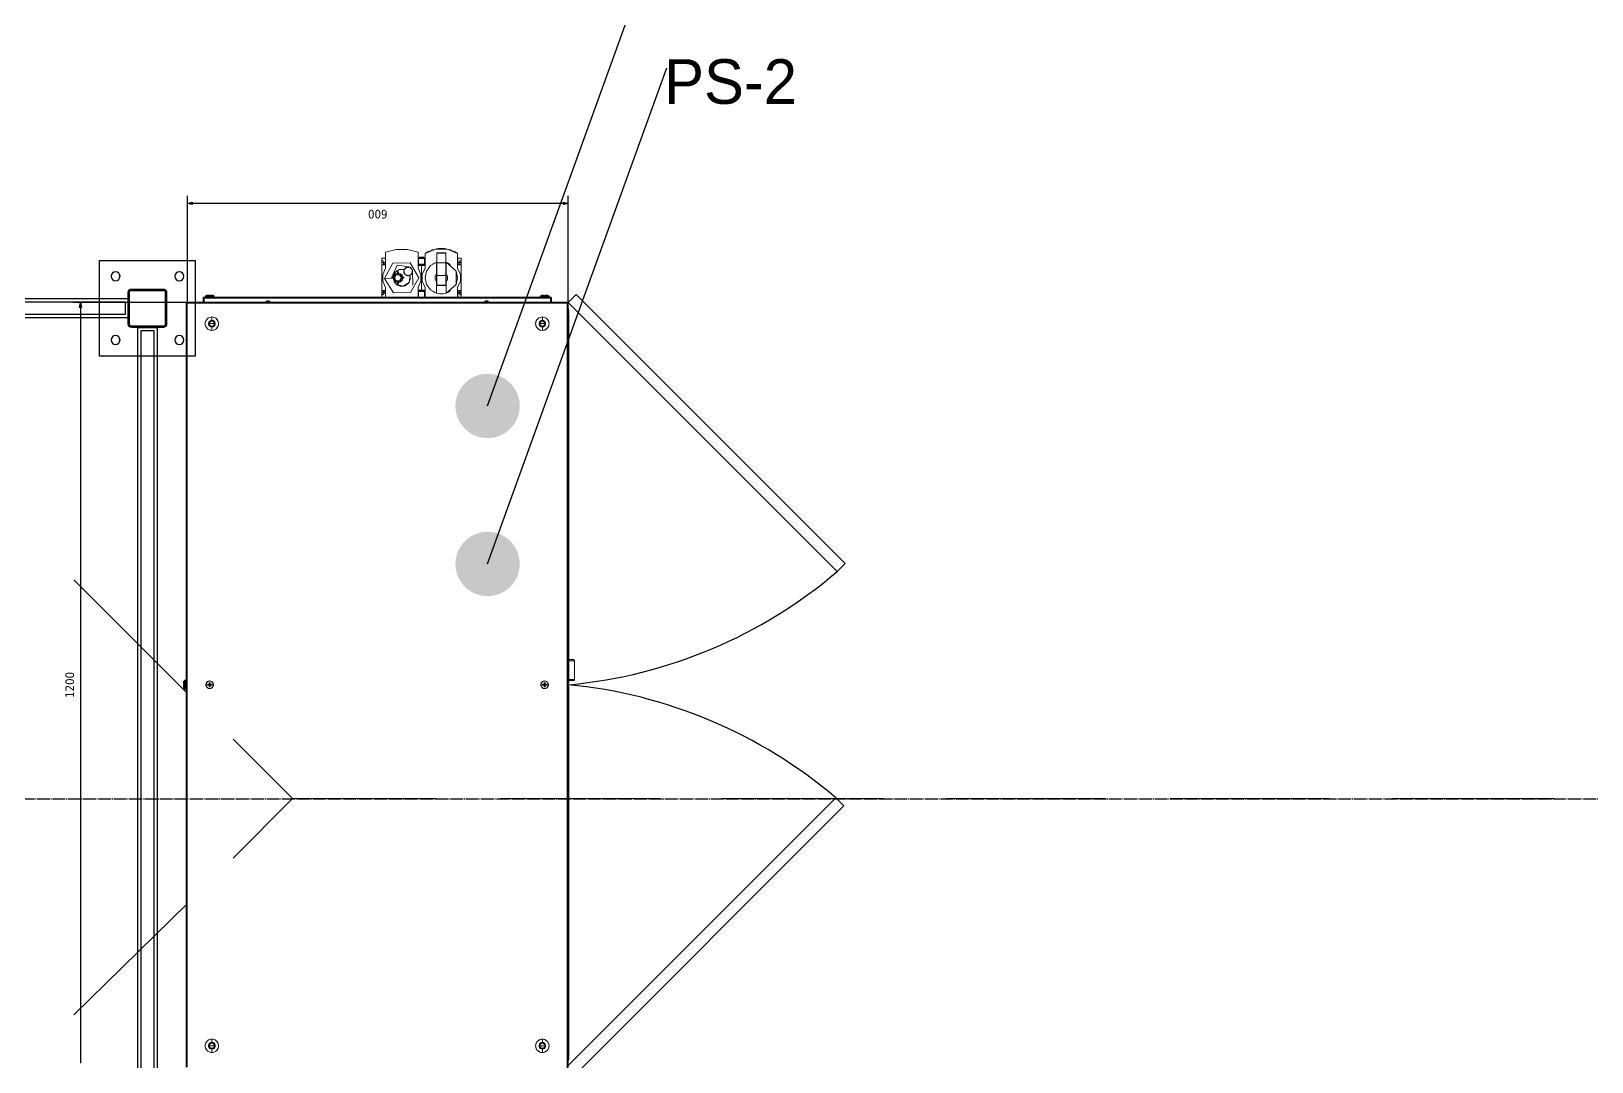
# Model space of a CAD drawing. Header units: millimetres. Extents: x -383313 to -161684, y -117025 to 99224.
# Drawn here: x -339923 to -337477, y -5994 to -4379 of the extents above; entities that cross this region are included whole.
import ezdxf
from ezdxf.enums import TextEntityAlignment as Align

# ---------------------------------------------------------------- set-up
doc = ezdxf.new("R2010")
doc.units = ezdxf.units.MM
doc.header["$MEASUREMENT"] = 0
doc.linetypes.add('DASHED', pattern=[0.75, 0.5, -0.25])
doc.linetypes.add('PS-GOST2.303 5', pattern=[24, 20, -1.5, 1, -1.5])
for name, color, linetype, lineweight in [('EPLAN100', 7, 'Continuous', 50), ('EPLAN107', 5, 'Continuous', 25), ('EPLAN578', 7, 'Continuous', 50)]:
    doc.layers.add(name, color=color, linetype=linetype, lineweight=lineweight)
for name, color, linetype in [('PDF_Geometry', 7, 'Continuous'), ('PS_Оси', 5, 'PS-GOST2.303 5'), ('Ограждения', 20, 'Continuous'), ('Робот', 30, 'Continuous')]:
    doc.layers.add(name, color=color, linetype=linetype)
doc.styles.add('Tahoma', font='tahoma.ttf')

# ---------------------------------------------------------------- blocks, each defined once
blk = doc.blocks.new('stolb 60x60')
at = {"layer": 'Ограждения'}
blk.add_lwpolyline([(360888.9, -283103.9), (361038.9, -283103.9), (361038.9, -282953.9), (360888.9, -282953.9)], close=True, dxfattribs=at)
for points in [[(360938.9, -283058.9), (360988.9, -283058.9, 0.414214), (360993.9, -283053.9), (360993.9, -283003.9, 0.414214), (360988.9, -282998.9), (360938.9, -282998.9, 0.414214), (360933.9, -283003.9), (360933.9, -283053.9, 0.414214)], [(360938.9, -283056.9), (360988.9, -283056.9, 0.414214), (360991.9, -283053.9), (360991.9, -283003.9, 0.414214), (360988.9, -283000.9), (360938.9, -283000.9, 0.414214), (360935.9, -283003.9), (360935.9, -283053.9, 0.414214)]]:
    blk.add_lwpolyline(points, format="xyb", close=True, dxfattribs=at)
for centre in [(360913.9, -282978.9), (361013.9, -282978.9), (360913.9, -283078.9), (361013.9, -283078.9)]:
    blk.add_circle(centre, 7, dxfattribs=at)
blk = doc.blocks.new('*U113')
at = {"layer": 'Ограждения'}
for points in [[(6071, -15), (105, -15), (105, 15), (6071, 15)], [(6066, -10), (110, -10), (110, 10), (6066, 10)]]:
    blk.add_lwpolyline(points, close=True, dxfattribs=at)
at = {"xscale": -1, "rotation": 180}
blk.add_blockref('stolb 60x60', (-354863, -283028.9), dxfattribs=at)
blk = doc.blocks.new('*U115')
at = {"layer": 'Ограждения'}
for points in [[(2368.4, -15), (105, -15), (105, 15), (2368.4, 15)], [(2363.4, -10), (110, -10), (110, 10), (2363.4, 10)]]:
    blk.add_lwpolyline(points, close=True, dxfattribs=at)
at = {"xscale": -1, "rotation": 180}
blk.add_blockref('stolb 60x60', (-358565.5, -283028.9), dxfattribs=at)
blk = doc.blocks.new('A$Cf5759c35')
at = {"layer": 'PDF_Geometry', "color": 8, "lineweight": 13}
for points in [[(18783.1, 12848.2), (18605.3, 13026)], [(18855.1, 12589.9), (18948.2, 12683.1), (18855.1, 12776.2)], [(19172.6, 12683.1), (18948.2, 12683.1)], [(19524, 12683.1), (19274.2, 12683.1)], [(19875.3, 12683.1), (19621.3, 12683.1)], [(20222.5, 12683.1), (19972.7, 12683.1)], [(20573.8, 12683.1), (20324.1, 12683.1)], [(20925.2, 12683.1), (20671.2, 12683.1)], [(18605.3, 12344.4), (18783.1, 12518)]]:
    blk.add_lwpolyline(points, dxfattribs=at)
blk = doc.blocks.new('A$C49da36e4')
at = {"layer": 'EPLAN107', "linetype": 'Continuous', "ltscale": 4}
for points in [[(886.4, 767.2), (893.9, 765.5), (886.4, 763.7)], [(1047.7, 590.5), (1049.4, 597.9), (1051.1, 590.5)], [(1051.1, 8.3), (1049.4, 0.9), (1047.7, 8.3)]]:
    blk.add_hatch(color=5, dxfattribs=at).paths.add_polyline_path(points, flags=0)
at = {"layer": 'EPLAN100', "lineweight": 25, "ltscale": 4}
for points in [[(104.8, -431.4), (117.5, -418.7), (-304.1, 2.9), (-316.9, -9.8)], [(485, -433.4), (906.6, -11.8), (893.9, 0.9), (472.2, -420.7)]]:
    blk.add_lwpolyline(points, close=True, dxfattribs=at)
for centre, start, end in [((-458.7, 72.2), 319.5731, 354.6004), ((1048.4, 70.2), 185.3996, 220.4269)]:
    blk.add_arc(centre, 756.9, start, end, dxfattribs=at)
at = {"layer": 'EPLAN107', "color": 5, "linetype": 'Continuous', "lineweight": 25, "ltscale": 4}
for p, q in [((887.9, 765.5), (-298.6, 765.5)), ((893.9, 599.9), (893.9, 777.5)), ((892.8, 597.9), (1061.4, 597.9)), ((1049.4, 6.9), (1049.4, 591.9)), ((893.9, 0.9), (1061.4, 0.9))]:
    blk.add_line(p, q, dxfattribs=at)
at = {"layer": 'EPLAN107', "color": 5, "linetype": 'Continuous', "ltscale": 4}
for points in [[(886.4, 767.2), (893.9, 765.5), (886.4, 763.7)], [(1047.7, 590.5), (1049.4, 597.9), (1051.1, 590.5)], [(1051.1, 8.3), (1049.4, 0.9), (1047.7, 8.3)]]:
    blk.add_lwpolyline(points, close=True, dxfattribs=at)
at = {"layer": 'EPLAN578', "color": 0, "linetype": 'Continuous', "lineweight": 0, "ltscale": 4}
for p, q in [((-304.1, 598.4), (893.9, 598.4)), ((288, 602.2), (288.7, 602.8)), ((288.1, 600.6), (288.5, 600.3)), ((288.7, 602.8), (289.5, 603.4)), ((288.8, 601.9), (301.8, 601.9)), ((289.5, 603.4), (290.3, 603.8)), ((290.3, 603.8), (294.1, 603.8)), ((291.7, 600.3), (291.8, 600.3)), ((291.8, 600.3), (291.9, 600.2)), ((291.9, 600.2), (291.9, 600.1)), ((291.9, 599.9), (291.9, 600.1)), ((291.9, 600.1), (297.5, 600.1)), ((294.1, 602.5), (294.1, 603.8)), ((294.9, 602.2), (294.9, 599.9)), ((297.9, 600.2), (298, 600.3)), ((298, 600.3), (298.1, 600.3)), ((300.2, 603.4), (301, 602.8)), ((301, 602.8), (301.7, 602.2)), ((301.4, 600.4), (301.7, 600.7)), ((892.8, 2.9), (892.8, 597.9)), ((893.9, 597.9), (893.9, 599.9)), ((-281.5, 561.2), (-281.1, 562.7)), ((-281.1, 562.7), (-279.6, 565.6)), ((-281.1, 562.7), (-280.2, 564.7)), ((-280.2, 564.7), (-279.6, 565.6)), ((-279.6, 565.6), (-277.3, 567.9)), ((-279.6, 565.6), (-277.9, 567.5)), ((-277.9, 567.5), (-277.3, 567.9)), ((-276.1, 561.2), (-275.2, 562.8)), ((-275.2, 562.8), (-273.8, 564)), ((-274.7, 569.3), (-274.4, 569.4)), ((-274.4, 569.4), (-272.8, 569.8)), ((-273.8, 564), (-272.1, 564.6)), ((-273.7, 562.5), (-272.5, 563.2)), ((-273.4, 563.4), (-268.8, 563.4)), ((-272.8, 569.8), (-271.1, 569.9)), ((-272.5, 563.2), (-271.1, 563.4)), ((-272.1, 564.6), (-270.2, 564.6)), ((-271.1, 569.9), (-269.5, 569.8)), ((-270.2, 564.6), (-268.5, 564)), ((-269.8, 563.2), (-268.6, 562.5)), ((-269.5, 569.8), (-267.9, 569.4)), ((-268.5, 564), (-267.1, 562.8)), ((-267.5, 569.3), (-265, 567.9)), ((-267.1, 562.8), (-266.2, 561.2)), ((-265, 567.9), (-264.4, 567.5)), ((-265, 567.9), (-262.6, 565.6)), ((-264.4, 567.5), (-262.6, 565.6)), ((-262.6, 565.6), (-262, 564.7)), ((-262.6, 565.6), (-261.2, 562.7)), ((-262, 564.7), (-261.2, 562.7)), ((-261.2, 562.7), (-260.8, 561.2)), ((288.9, 562.9), (289.2, 565)), ((288.9, 562.9), (289.2, 561.1)), ((288.9, 562.9), (289.1, 562.9)), ((289.2, 565), (290.3, 566.8)), ((289.4, 564.7), (290.2, 566.3)), ((290.2, 566.3), (291.5, 567.6)), ((290.3, 566.8), (291.3, 567.8)), ((291.3, 567.8), (291.9, 568.1)), ((291.5, 567.6), (293.1, 568.4)), ((291.8, 563.2), (291.8, 563.6)), ((291.8, 563.6), (293.8, 563.6)), ((291.9, 568.1), (293, 568.6)), ((293, 568.6), (293.8, 568.8)), ((293.1, 568.4), (294.9, 568.7)), ((293.2, 562.2), (293.2, 563.6)), ((293.5, 563.6), (293.7, 563.9)), ((293.6, 563.2), (293.7, 563.4)), ((293.6, 562.9), (296.1, 562.9)), ((293.6, 562.7), (293.7, 562.4)), ((293.7, 563.9), (293.9, 564.1)), ((293.7, 563.4), (293.8, 563.6)), ((293.8, 568.8), (294.9, 568.9)), ((293.8, 563.6), (293.9, 563.8)), ((293.9, 564.1), (294.1, 564.3)), ((293.9, 563.8), (294, 563.9)), ((294, 563.9), (294.1, 564)), ((294.1, 564.5), (295.6, 564.5)), ((294.1, 564), (294.5, 564.1)), ((294.4, 566), (294.6, 566)), ((294.5, 564.1), (294.9, 564.2)), ((294.6, 566), (294.9, 566)), ((294.9, 568.9), (295.9, 568.8)), ((294.9, 564.2), (295.2, 564.1)), ((295.1, 566), (295.3, 566)), ((295.2, 564.1), (295.6, 564)), ((295.3, 566), (295.6, 566)), ((295.6, 564), (295.6, 566)), ((295.6, 564.3), (295.8, 564.1)), ((295.6, 564), (295.7, 563.9)), ((295.7, 563.9), (295.8, 563.8)), ((295.8, 564.1), (296, 563.9)), ((295.8, 563.8), (295.9, 563.6)), ((295.9, 568.8), (296.7, 568.6)), ((295.9, 563.6), (296, 563.4)), ((295.9, 563.6), (298, 563.6)), ((296, 563.9), (296.2, 563.6)), ((296, 563.4), (296.1, 563.2)), ((296, 562.4), (296.1, 562.7)), ((296.5, 562.2), (296.5, 563.6)), ((296.6, 568.4), (298.3, 567.6)), ((296.7, 568.6), (297.9, 568.1)), ((297.9, 568.1), (298.4, 567.8)), ((298, 563.6), (298, 563.2)), ((298, 562.7), (298, 563.2)), ((298.3, 567.6), (299.5, 566.3)), ((298.4, 567.8), (299.5, 566.8)), ((299.5, 566.8), (299.7, 566.4)), ((299.5, 566.3), (300.3, 564.7)), ((299.7, 566.4), (300.5, 565)), ((300.5, 565), (300.5, 564.8)), ((300.5, 564.8), (300.9, 562.9)), ((300.5, 560.9), (300.9, 562.9)), ((300.6, 562.9), (300.9, 562.9)), ((850.5, 561.2), (850.9, 562.7)), ((850.9, 562.7), (852.4, 565.6)), ((850.9, 562.7), (851.8, 564.7)), ((851.8, 564.7), (852.4, 565.6)), ((852.4, 565.6), (854.7, 567.9)), ((852.4, 565.6), (854.1, 567.5)), ((854.1, 567.5), (854.7, 567.9)), ((855.9, 561.2), (856.8, 562.8)), ((856.8, 562.8), (858.2, 564)), ((857.3, 569.3), (857.6, 569.4)), ((857.6, 569.4), (859.2, 569.8)), ((858.2, 564), (859.9, 564.6)), ((858.3, 562.5), (859.5, 563.2)), ((858.6, 563.4), (863.2, 563.4)), ((859.2, 569.8), (860.9, 569.9)), ((859.5, 563.2), (860.9, 563.4)), ((859.9, 564.6), (861.8, 564.6)), ((860.9, 569.9), (862.5, 569.8)), ((861.8, 564.6), (863.5, 564)), ((862.2, 563.2), (863.4, 562.5)), ((862.5, 569.8), (864.1, 569.4)), ((863.5, 564), (864.9, 562.8)), ((864.5, 569.3), (867, 567.9)), ((864.9, 562.8), (865.8, 561.2)), ((867, 567.9), (869.4, 565.6)), ((867, 567.9), (867.6, 567.5)), ((867.6, 567.5), (869.4, 565.6)), ((869.4, 565.6), (870.8, 562.7)), ((869.4, 565.6), (870, 564.7)), ((870, 564.7), (870.8, 562.7)), ((870.8, 562.7), (871.2, 561.2)), ((894.4, 573.2), (900.7, 573.2)), ((894.4, 571.7), (900.7, 571.7)), ((900.7, 573.2), (901.3, 573.1)), ((900.8, 28.8), (900.8, 571.6)), ((901.4, 573), (901.8, 572.8)), ((901.7, 571.6), (902.3, 571.6)), ((901.9, 572.6), (902.2, 572.2)), ((902.2, 572.1), (902.3, 571.6)), ((902.3, 28.8), (902.3, 571.6)), ((902.3, 569.1), (902.4, 569.3)), ((902.3, 562.7), (904.2, 562.7)), ((902.4, 569.3), (902.5, 569.5)), ((902.5, 569.5), (902.6, 569.6)), ((902.6, 569.6), (902.7, 569.7)), ((902.7, 569.7), (902.8, 569.7)), ((904, 569.7), (904.1, 569.6)), ((904.1, 569.6), (904.2, 569.5)), ((904.2, 555.9), (904.2, 569.5)), ((904.2, 569.5), (905.8, 567.2)), ((904.5, 563.5), (905.8, 563.5)), ((905.8, 563.5), (905.8, 567.2)), ((-281.6, 559.4), (-276.4, 559.4)), ((-281.5, 557.6), (-281.1, 556.2)), ((-281.1, 556.2), (-279.6, 553.3)), ((-281.1, 556.2), (-280.2, 554.2)), ((-280.2, 554.2), (-279.6, 553.3)), ((-279.6, 553.3), (-277.3, 550.9)), ((-279.6, 553.3), (-277.9, 551.4)), ((-277.9, 551.4), (-277.3, 550.9)), ((-276.1, 557.6), (-275.2, 556)), ((-275.2, 556), (-273.8, 554.9)), ((-275.1, 560.1), (-274.6, 561.4)), ((-274.7, 549.6), (-274.4, 549.4)), ((-274.6, 561.4), (-273.7, 562.5)), ((-274.6, 557.4), (-273.7, 556.4)), ((-274.4, 549.4), (-272.8, 549.1)), ((-273.8, 554.9), (-272.1, 554.3)), ((-273.7, 556.4), (-272.5, 555.7)), ((-273.4, 555.4), (-268.8, 555.4)), ((-272.8, 549.1), (-271.1, 548.9)), ((-272.5, 555.7), (-271.1, 555.4)), ((-272.1, 554.3), (-270.2, 554.3)), ((-271.1, 548.9), (-269.5, 549.1)), ((-270.2, 554.3), (-268.5, 554.9)), ((-269.8, 555.7), (-268.6, 556.4)), ((-269.5, 549.1), (-267.9, 549.4)), ((-268.6, 562.5), (-267.7, 561.4)), ((-268.6, 556.4), (-267.7, 557.4)), ((-268.5, 554.9), (-267.1, 556)), ((-267.7, 561.4), (-267.2, 560.1)), ((-267.7, 557.4), (-267.2, 558.7)), ((-267.5, 549.6), (-265, 550.9)), ((-267.2, 558.7), (-267.2, 560.1)), ((-267.1, 556), (-266.2, 557.6)), ((-265.9, 559.4), (-260.6, 559.4)), ((-265, 550.9), (-262.6, 553.3)), ((-265, 550.9), (-264.4, 551.4)), ((-264.4, 551.4), (-262.6, 553.3)), ((-262.6, 553.3), (-261.2, 556.2)), ((-262.6, 553.3), (-262, 554.2)), ((-262, 554.2), (-261.2, 556.2)), ((-261.2, 556.2), (-260.8, 557.6)), ((289.2, 561.1), (289.2, 560.9)), ((289.2, 560.9), (290, 559.4)), ((289.4, 561.1), (290.2, 559.5)), ((290, 559.4), (290.3, 559.1)), ((290.2, 559.5), (291.5, 558.3)), ((290.3, 559.1), (291.3, 558.1)), ((291.3, 558.1), (291.9, 557.7)), ((291.5, 558.3), (293.1, 557.4)), ((291.9, 557.7), (293, 557.2)), ((293, 557.2), (293.8, 557)), ((293.1, 557.4), (294.9, 557.2)), ((293.5, 562.2), (293.7, 562)), ((293.7, 562.4), (293.8, 562.2)), ((293.7, 562), (293.9, 561.8)), ((293.8, 557), (294.9, 556.9)), ((293.9, 562.1), (294, 562)), ((293.9, 561.8), (294.1, 561.6)), ((294, 562), (294.1, 561.9)), ((294.1, 561.3), (295.6, 561.3)), ((294.1, 559.8), (294.4, 559.8)), ((294.4, 559.8), (294.6, 559.8)), ((294.5, 561.7), (294.9, 561.6)), ((294.6, 559.8), (294.9, 559.8)), ((294.9, 561.6), (295.2, 561.7)), ((294.9, 556.9), (295.9, 557)), ((295.1, 559.8), (295.3, 559.8)), ((295.2, 561.7), (295.6, 561.9)), ((295.3, 559.8), (295.6, 559.8)), ((295.6, 561.9), (295.7, 562)), ((295.6, 559.8), (295.6, 561.9)), ((295.6, 561.6), (295.8, 561.8)), ((295.7, 562), (295.8, 562.1)), ((295.8, 562.1), (295.9, 562.2)), ((295.8, 561.8), (296, 562)), ((295.9, 562.2), (296, 562.4)), ((295.9, 557), (296.7, 557.2)), ((296, 562), (296.2, 562.2)), ((296.6, 557.4), (298.3, 558.3)), ((296.7, 557.2), (297.9, 557.7)), ((297.9, 557.7), (298.4, 558.1)), ((298.3, 558.3), (299.5, 559.5)), ((298.4, 558.1), (299.5, 559.1)), ((299.5, 559.5), (300.3, 561.1)), ((299.5, 559.1), (300.5, 560.9)), ((850.4, 559.4), (855.6, 559.4)), ((850.5, 557.6), (850.9, 556.2)), ((850.9, 556.2), (851.8, 554.2)), ((850.9, 556.2), (852.4, 553.3)), ((851.8, 554.2), (852.4, 553.3)), ((852.4, 553.3), (854.1, 551.4)), ((852.4, 553.3), (854.7, 550.9)), ((854.1, 551.4), (854.7, 550.9)), ((855.9, 557.6), (856.8, 556)), ((856.8, 556), (858.2, 554.9)), ((856.9, 560.1), (857.4, 561.4)), ((857.3, 549.6), (857.6, 549.4)), ((857.4, 561.4), (858.3, 562.5)), ((857.4, 557.4), (858.3, 556.4)), ((857.6, 549.4), (859.2, 549.1)), ((858.2, 554.9), (859.9, 554.3)), ((858.3, 556.4), (859.5, 555.7)), ((858.6, 555.4), (863.2, 555.4)), ((859.2, 549.1), (860.9, 548.9)), ((859.5, 555.7), (860.9, 555.4)), ((859.9, 554.3), (861.8, 554.3)), ((860.9, 548.9), (862.5, 549.1)), ((861.8, 554.3), (863.5, 554.9)), ((862.2, 555.7), (863.4, 556.4)), ((862.5, 549.1), (864.1, 549.4)), ((863.4, 562.5), (864.3, 561.4)), ((863.4, 556.4), (864.3, 557.4)), ((863.5, 554.9), (864.9, 556)), ((864.3, 557.4), (864.8, 558.7)), ((864.5, 549.6), (867, 550.9)), ((864.8, 558.7), (864.8, 560.1)), ((864.9, 556), (865.8, 557.6)), ((866.1, 559.4), (871.4, 559.4)), ((867, 550.9), (869.4, 553.3)), ((867, 550.9), (867.6, 551.4)), ((867.6, 551.4), (869.4, 553.3)), ((869.4, 553.3), (870.8, 556.2)), ((869.4, 553.3), (870, 554.2)), ((870, 554.2), (870.8, 556.2)), ((870.8, 556.2), (871.2, 557.6)), ((902.3, 556.2), (902.4, 556)), ((902.4, 556), (902.5, 555.9)), ((902.5, 555.9), (902.6, 555.7)), ((902.6, 555.7), (902.7, 555.7)), ((902.7, 555.7), (902.8, 555.7)), ((904, 555.7), (904.1, 555.7)), ((904.1, 555.7), (904.2, 555.9)), ((904.2, 555.9), (905.8, 558.1)), ((905.8, 558.1), (905.8, 561.9)), ((894.4, 475.2), (894.6, 475.2)), ((894.4, 467.9), (894.6, 468)), ((894.6, 475.2), (895.8, 474.3)), ((894.6, 468), (895.8, 468.9)), ((895.1, 468.4), (895.1, 474.8)), ((895.1, 469.2), (896, 469.2)), ((895.8, 474.3), (896.6, 473)), ((895.8, 468.9), (896.6, 470.1)), ((902.3, 292.8), (952.9, 292.8)), ((902.3, 287.5), (908.6, 287.5)), ((902.3, 287.3), (917.8, 287.3)), ((906.2, 291.2), (906.4, 291.1)), ((906.4, 291.1), (908.2, 290.2)), ((908.2, 290.2), (908.5, 289.9)), ((908.5, 289.9), (908.6, 289.5)), ((908.6, 287.5), (908.6, 292.8)), ((908.6, 288.4), (912.7, 288.4)), ((908.9, 288.4), (908.9, 292.8)), ((910.2, 288.4), (910.2, 292.8)), ((910.2, 290.6), (912.7, 290.6)), ((912.7, 288.4), (912.7, 292.8)), ((917.8, 287.3), (927.5, 291.7)), ((921.4, 268.9), (925.9, 273.4)), ((922.3, 270.2), (927.8, 273)), ((925.4, 268.5), (926.5, 271.7)), ((925.7, 268.5), (926.8, 271.6)), ((925.9, 273.4), (932.1, 275.3)), ((926.5, 271.7), (928.9, 274.1)), ((926.8, 271.6), (929, 273.9)), ((927.3, 268.5), (928.2, 270.8)), ((927.4, 268.5), (928.2, 270.7)), ((927.5, 291.7), (938.2, 291.7)), ((928.2, 270.4), (932.8, 273.1)), ((928.2, 270.8), (929.8, 272.5)), ((928.2, 270.7), (929.9, 272.4)), ((928.9, 274.1), (932.1, 275.2)), ((929, 273.9), (932.1, 274.9)), ((929.8, 272.5), (932.1, 273.3)), ((929.9, 272.4), (932.1, 273.2)), ((932, 275.2), (932.1, 275.3)), ((932.1, 277.2), (932.6, 277.3)), ((932.1, 273.2), (932.1, 277.2)), ((932.1, 277), (932.6, 277)), ((932.1, 274.8), (932.3, 274.8)), ((932.3, 274.8), (932.6, 274.8)), ((932.6, 277.3), (933.1, 277.3)), ((932.6, 277), (933.1, 277)), ((932.6, 274.8), (932.8, 274.8)), ((932.8, 274.8), (933.1, 274.8)), ((933.1, 277.3), (933.6, 277.2)), ((933.1, 277), (933.6, 277)), ((933.1, 274.8), (933.6, 274.8)), ((933.6, 275.3), (939.4, 273.6)), ((933.6, 275.3), (934.1, 275.1)), ((933.6, 275.2), (936.8, 274.1)), ((933.6, 274.9), (936.6, 273.9)), ((933.6, 273.3), (935.8, 272.5)), ((933.6, 273.2), (935.8, 272.4)), ((935.8, 272.5), (937.5, 270.8)), ((935.8, 272.4), (937.5, 270.7)), ((936.6, 273.9), (938.9, 271.6)), ((936.8, 274.1), (939.2, 271.7)), ((936.9, 274), (941.1, 272.5)), ((937.5, 270.8), (938.3, 268.5)), ((937.5, 270.7), (938.3, 268.5)), ((937.5, 265.1), (937.5, 270.4)), ((938.2, 291.7), (947.8, 287.3)), ((938.9, 271.6), (940, 268.5)), ((939.2, 271.7), (940.3, 268.5)), ((939.4, 273.6), (943.9, 269.5)), ((941.1, 272.5), (945.7, 265.9)), ((941.3, 271.8), (941.5, 271.8)), ((943.9, 269.5), (946.2, 263.9)), ((947.8, 287.3), (972.8, 287.3)), ((949.8, 250.8), (952.5, 269.2)), ((952.9, 292.8), (963.8, 292.8)), ((952.9, 290.6), (957, 290.6)), ((955.8, 276), (956.4, 248.7)), ((957, 287.5), (957, 292.8)), ((957, 292.8), (959.5, 292.4)), ((957, 289.5), (957.2, 289.9)), ((957, 287.5), (963.8, 287.5)), ((957.2, 289.9), (957.5, 290.2)), ((957.5, 290.2), (959.3, 291.1)), ((959.3, 291.1), (959.5, 291.2)), ((959.5, 291.5), (959.5, 292.4)), ((959.5, 291.2), (959.5, 291.5)), ((963.8, 287.3), (963.8, 292.8)), ((972.8, 287.3), (977.3, 270.5)), ((977.3, 253.1), (977.3, 270.5)), ((909.7, 247.9), (932.8, 234.8)), ((920.4, 256.4), (924.3, 251.3)), ((921.3, 244.2), (943.1, 244.8)), ((923.3, 268), (923.4, 268.5)), ((923.4, 268.5), (927.4, 268.5)), ((923.4, 267), (927.4, 267)), ((923.6, 268), (923.6, 268.5)), ((924.3, 251.3), (930.1, 248.6)), ((925.4, 267), (926.5, 263.8)), ((925.5, 250.6), (925.9, 250.6)), ((925.6, 250.4), (936.5, 248.8)), ((925.7, 267), (926.8, 264)), ((925.8, 268), (925.8, 268.5)), ((926.5, 263.8), (928.9, 261.4)), ((926.8, 264), (929, 261.7)), ((927.3, 267), (928.2, 264.8)), ((927.4, 267), (928.2, 264.8)), ((928.2, 264.8), (929.8, 263.1)), ((928.2, 264.8), (929.9, 263.1)), ((928.9, 261.4), (932.1, 260.3)), ((929, 261.7), (932.1, 260.6)), ((929.8, 263.1), (932.1, 262.3)), ((929.9, 263.1), (932.1, 262.3)), ((930.1, 248.6), (936.5, 248.8)), ((932.1, 258.3), (932.1, 262.3)), ((932.1, 260.7), (932.6, 260.7)), ((932.1, 258.6), (932.6, 258.5)), ((932.1, 258.3), (932.6, 258.3)), ((932.6, 260.7), (933.1, 260.7)), ((932.6, 258.5), (933.1, 258.5)), ((932.6, 258.3), (933.1, 258.3)), ((932.8, 262.4), (937.5, 265.1)), ((932.8, 234.8), (956.4, 248.7)), ((933.1, 260.7), (933.6, 260.7)), ((933.1, 258.5), (933.6, 258.6)), ((933.1, 258.3), (933.6, 258.3)), ((933.6, 262.3), (935.8, 263.1)), ((933.6, 262.3), (935.8, 263.1)), ((933.6, 258.3), (933.6, 262.3)), ((933.6, 260.6), (936.6, 261.7)), ((933.6, 260.3), (936.8, 261.4)), ((935.8, 263.1), (937.5, 264.8)), ((935.8, 263.1), (937.5, 264.8)), ((935.9, 252.3), (936.6, 252.6)), ((935.9, 251.3), (936.6, 250.9)), ((936.3, 249.4), (936.3, 249.2)), ((936.3, 249.2), (936.4, 249.1)), ((936.4, 254.5), (936.5, 254.8)), ((936.4, 249), (936.5, 248.8)), ((936.5, 254.8), (936.7, 255.1)), ((936.5, 248.8), (936.7, 248.5)), ((936.6, 261.7), (938.9, 264)), ((936.6, 252.6), (936.8, 253.5)), ((936.6, 250.9), (936.8, 250)), ((936.7, 255.1), (937.5, 255.1)), ((936.8, 261.4), (939.2, 263.8)), ((937.5, 264.8), (938.3, 267)), ((937.5, 264.8), (938.3, 267)), ((937.5, 255.1), (938, 255.8)), ((937.5, 248.4), (938, 247.7)), ((938, 256.9), (938.3, 257.1)), ((938, 246.7), (938.3, 246.5)), ((938.3, 268.5), (942.3, 268.5)), ((938.3, 257.1), (938.5, 257.3)), ((938.3, 246.5), (938.5, 246.3)), ((938.5, 257.3), (939.3, 257)), ((938.9, 264), (940, 267)), ((939.2, 263.8), (940.3, 267)), ((939.3, 257), (940.1, 257.4)), ((939.3, 246.6), (940.1, 246.1)), ((939.6, 246.4), (940.1, 246.1)), ((940.1, 257.4), (940.2, 258.3)), ((940.1, 246.1), (940.2, 245.3)), ((940.2, 258.3), (940.5, 258.4)), ((940.2, 245.3), (940.5, 245.2)), ((940.5, 258.4), (940.8, 258.5)), ((940.5, 245.2), (940.8, 245.1)), ((940.8, 258.5), (941.1, 258.6)), ((940.8, 245.1), (941.1, 245)), ((941.1, 258.6), (941.8, 257.9)), ((941.1, 245), (941.8, 245.6)), ((941.1, 245), (941.8, 245.6)), ((941.8, 257.9), (942.6, 258)), ((941.8, 245.6), (942.6, 245.5)), ((942, 268.5), (942.1, 268)), ((942, 267), (942.1, 267.5)), ((942, 245.6), (942.6, 245.5)), ((942.1, 267.5), (942.1, 268)), ((942.6, 258), (943.1, 258.8)), ((942.6, 245.5), (943.1, 244.8)), ((943.1, 258.8), (943.4, 258.7)), ((943.1, 244.8), (943.4, 244.8)), ((943.4, 258.7), (943.7, 258.7)), ((943.4, 244.8), (943.7, 244.8)), ((943.7, 258.7), (944.1, 258.7)), ((943.7, 244.8), (944.1, 244.9)), ((944.1, 258.7), (944.4, 257.9)), ((944.1, 244.9), (944.4, 245.7)), ((944.3, 257.9), (944.6, 257.8)), ((944.4, 257.9), (945.2, 257.6)), ((944.4, 245.7), (945.2, 246)), ((944.4, 245.7), (945.2, 246)), ((945.1, 257.6), (945.4, 257.7)), ((945.2, 257.6), (945.9, 258.1)), ((945.2, 246), (945.9, 245.5)), ((945.5, 245.4), (946, 245.4)), ((945.7, 265.9), (945.8, 258)), ((945.8, 258), (946.2, 263.9)), ((945.9, 258.1), (946.2, 257.9)), ((945.9, 245.5), (946.2, 245.6)), ((946.2, 257.9), (946.5, 257.8)), ((946.2, 245.6), (946.5, 245.8)), ((946.5, 257.8), (946.8, 257.6)), ((946.5, 245.8), (946.8, 246)), ((946.7, 256.7), (947.3, 256.1)), ((946.7, 256.7), (947.3, 256.1)), ((946.7, 246.8), (947.4, 247.4)), ((947.3, 256.1), (948.2, 256.3)), ((947.3, 256.2), (947.3, 256.1)), ((947.3, 247.4), (948.2, 247.3)), ((948.2, 256.3), (948.4, 256)), ((948.2, 247.3), (948.4, 247.5)), ((948.4, 256), (948.6, 255.8)), ((948.4, 254.7), (948.8, 255.5)), ((948.4, 248.8), (948.7, 249.6)), ((948.4, 247.5), (948.6, 247.8)), ((948.5, 254.5), (948.7, 253.9)), ((948.6, 255.8), (948.8, 255.5)), ((948.6, 247.8), (948.8, 248.1)), ((948.7, 253.9), (949.6, 253.7)), ((949.1, 252.2), (949.8, 252.7)), ((949.1, 252.2), (949.8, 252.7)), ((949.1, 252), (949.1, 251.3)), ((949.6, 253.7), (949.7, 253.4)), ((949.6, 249.8), (949.7, 250.2)), ((949.7, 253.4), (949.7, 253.1)), ((949.7, 253.1), (949.8, 252.7)), ((949.7, 250.5), (949.8, 250.8)), ((949.7, 250.2), (949.7, 250.5)), ((972.8, 236.3), (977.3, 253.1)), ((902.3, 236.3), (917.8, 236.3)), ((902.3, 236.1), (908.6, 236.1)), ((902.3, 225.5), (908.6, 225.5)), ((902.3, 225.3), (917.8, 225.3)), ((902.5, 225.9), (902.5, 235.7)), ((908.6, 235.7), (908.6, 236.1)), ((908.6, 225.5), (908.6, 225.9)), ((911.5, 225.9), (911.5, 235.7)), ((912.2, 225.9), (912.2, 235.7)), ((913.6, 230.8), (952, 230.8)), ((913.7, 216.6), (922.3, 223)), ((917.8, 236.3), (927.5, 231.8)), ((917.8, 225.3), (927.5, 229.7)), ((922.3, 223), (932.8, 225.3)), ((927.5, 231.8), (938.2, 231.8)), ((927.5, 229.7), (938.2, 229.7)), ((932.8, 225.3), (943.3, 223)), ((938.2, 231.8), (947.8, 236.3)), ((938.2, 229.7), (947.8, 225.3)), ((943.3, 223), (952, 216.6)), ((947.8, 236.3), (972.8, 236.3)), ((947.8, 225.3), (970.9, 225.3)), ((952, 225.9), (952, 235.7)), ((953.5, 225.9), (953.5, 235.7)), ((954.2, 225.9), (954.2, 235.7)), ((963.1, 225.9), (963.1, 235.7)), ((963.3, 234.6), (964.2, 234.6)), ((963.3, 227), (964.2, 227)), ((963.8, 234.6), (963.8, 236.3)), ((963.8, 225.3), (963.8, 227)), ((964.7, 227.1), (964.9, 227.5)), ((970.9, 225.3), (977.9, 208.7)), ((970.9, 225.3), (973.3, 221.3)), ((973.3, 221.3), (977.9, 208.7)), ((907.5, 202.3), (908.5, 207.3)), ((908.5, 207.3), (913.7, 216.6)), ((908.5, 207.3), (910.8, 212.5)), ((910.8, 212.5), (911.7, 213.1)), ((920.8, 192.8), (920.8, 206.8)), ((921.2, 192.8), (921.2, 206.8)), ((926.2, 207.3), (930.5, 209.5)), ((930.5, 209.5), (935.2, 209.5)), ((935.2, 209.5), (939.5, 207.3)), ((936.3, 192.8), (936.3, 206.8)), ((952, 216.6), (957.2, 207.3)), ((954, 213.1), (954.9, 212.5)), ((954.9, 212.5), (957.2, 207.3)), ((956.3, 192.8), (956.3, 206.8)), ((957.3, 207.1), (957.3, 206.9)), ((957.3, 206.9), (957.4, 206.8)), ((971.5, 192.8), (971.5, 206.8)), ((975.8, 214.5), (976.4, 214.5)), ((976.4, 214.5), (977.2, 210.7)), ((978.2, 206.3), (978.6, 204.8)), ((978.6, 194.8), (978.6, 204.8)), ((902.3, 174.3), (917.8, 174.3)), ((902.3, 174.1), (908.6, 174.1)), ((906.4, 170.5), (908.2, 171.4)), ((908.2, 171.4), (908.5, 171.6)), ((908.5, 192.3), (910.8, 187)), ((908.5, 192.3), (922.3, 176.5)), ((908.5, 171.6), (908.6, 172.1)), ((908.6, 168.8), (908.6, 174.1)), ((908.6, 173.2), (912.7, 173.2)), ((908.9, 168.8), (908.9, 173.2)), ((910.2, 168.8), (910.2, 173.2)), ((910.8, 187), (915.5, 184.3)), ((912.7, 168.8), (912.7, 173.2)), ((917.8, 174.3), (927.5, 169.8)), ((926.2, 192.3), (930.5, 190.1)), ((930.5, 190.1), (935.2, 190.1)), ((932.8, 174.3), (943.3, 176.5)), ((935.2, 190.1), (939.5, 192.3)), ((938.2, 169.8), (947.8, 174.3)), ((943.3, 176.5), (957.2, 192.3)), ((947.8, 174.3), (970.9, 174.3)), ((950.2, 184.3), (954.9, 187)), ((952.9, 168.8), (952.9, 173.2)), ((952.9, 173.2), (957, 173.2)), ((954.9, 187), (957.2, 192.3)), ((957, 172.1), (957.2, 171.6)), ((957.2, 171.6), (957.5, 171.4)), ((957.3, 192.6), (957.4, 192.8)), ((957.3, 192.4), (957.3, 192.6)), ((957.5, 171.4), (959.3, 170.5)), ((963.8, 168.8), (963.8, 174.3)), ((970.9, 174.3), (977.9, 190.8)), ((970.9, 174.3), (973.3, 178.2)), ((973.3, 178.2), (977.9, 190.8)), ((975.8, 185), (976.4, 185)), ((976.4, 185), (977.2, 188.8)), ((978.2, 193.3), (978.6, 194.8)), ((902.3, 168.8), (952.9, 168.8)), ((906.1, 170), (906.2, 170.3)), ((906.2, 170.3), (906.4, 170.5)), ((910.2, 171), (912.7, 171)), ((927.5, 169.8), (938.2, 169.8)), ((952.9, 171), (957, 171)), ((952.9, 168.8), (963.8, 168.8)), ((957, 168.8), (959.5, 169.2)), ((959.3, 170.5), (959.5, 170.3)), ((959.5, 170.3), (959.5, 170)), ((959.5, 169.2), (959.5, 170)), ((894.4, 132.4), (894.6, 132.4)), ((894.4, 125.1), (894.6, 125.2)), ((894.6, 132.4), (895.8, 131.5)), ((894.6, 125.2), (895.8, 126.1)), ((895.1, 125.6), (895.1, 132)), ((895.1, 131.1), (896, 131.1)), ((895.8, 131.5), (896.6, 130.2)), ((895.8, 126.1), (896.6, 127.3)), ((-279.6, 47.6), (-277.3, 49.9)), ((-279.6, 47.6), (-277.9, 49.5)), ((-277.9, 49.5), (-277.3, 49.9)), ((-274.7, 51.3), (-274.4, 51.4)), ((-274.4, 51.4), (-272.8, 51.8)), ((-272.8, 51.8), (-271.1, 51.9)), ((-271.1, 51.9), (-269.5, 51.8)), ((-269.5, 51.8), (-267.9, 51.4)), ((-267.5, 51.3), (-265, 49.9)), ((-265, 49.9), (-264.4, 49.5)), ((-265, 49.9), (-262.6, 47.6)), ((-264.4, 49.5), (-262.6, 47.6)), ((852.4, 47.6), (854.7, 49.9)), ((852.4, 47.6), (854.1, 49.5)), ((854.1, 49.5), (854.7, 49.9)), ((857.3, 51.3), (857.6, 51.4)), ((857.6, 51.4), (859.2, 51.8)), ((859.2, 51.8), (860.9, 51.9)), ((860.9, 51.9), (862.5, 51.8)), ((862.5, 51.8), (864.1, 51.4)), ((864.5, 51.3), (867, 49.9)), ((867, 49.9), (869.4, 47.6)), ((867, 49.9), (867.6, 49.5)), ((867.6, 49.5), (869.4, 47.6)), ((-281.6, 41.4), (-276.4, 41.4)), ((-281.5, 43.2), (-281.1, 44.7)), ((-281.5, 39.6), (-281.1, 38.2)), ((-281.1, 44.7), (-279.6, 47.6)), ((-281.1, 44.7), (-280.2, 46.7)), ((-281.1, 38.2), (-279.6, 35.3)), ((-281.1, 38.2), (-280.2, 36.2)), ((-280.2, 46.7), (-279.6, 47.6)), ((-280.2, 36.2), (-279.6, 35.3)), ((-279.6, 35.3), (-277.3, 32.9)), ((-279.6, 35.3), (-277.9, 33.4)), ((-277.9, 33.4), (-277.3, 32.9)), ((-276.1, 43.2), (-275.2, 44.8)), ((-276.1, 39.6), (-275.2, 38)), ((-275.6, 41.1), (-274.6, 39.4)), ((-275.2, 44.8), (-273.8, 46)), ((-275.2, 38), (-273.8, 36.9)), ((-275.1, 42.1), (-274.6, 43.4)), ((-274.7, 31.6), (-274.4, 31.4)), ((-274.4, 31.4), (-272.8, 31.1)), ((-273.8, 46), (-272.1, 46.6)), ((-273.8, 36.9), (-272.1, 36.3)), ((-273.7, 44.5), (-272.5, 45.2)), ((-273.7, 38.4), (-272.5, 37.7)), ((-273.4, 45.4), (-268.8, 45.4)), ((-273.4, 37.4), (-268.8, 37.4)), ((-272.8, 31.1), (-271.1, 30.9)), ((-272.5, 45.2), (-271.1, 45.4)), ((-272.5, 37.7), (-271.1, 37.4)), ((-272.3, 43), (-272.3, 43)), ((-272.1, 46.6), (-270.2, 46.6)), ((-272.1, 42.8), (-271.9, 42.5)), ((-272.1, 36.3), (-270.2, 36.3)), ((-271.1, 30.9), (-269.5, 31.1)), ((-270.2, 46.6), (-268.5, 46)), ((-270.2, 36.3), (-268.5, 36.9)), ((-269.8, 45.2), (-268.6, 44.5)), ((-269.8, 37.7), (-268.6, 38.4)), ((-269.5, 31.1), (-267.9, 31.4)), ((-268.7, 37.6), (-267.7, 39.4)), ((-268.6, 44.5), (-267.7, 43.4)), ((-268.6, 38.4), (-267.7, 39.4)), ((-268.5, 46), (-267.1, 44.8)), ((-268.5, 36.9), (-267.1, 38)), ((-267.7, 43.4), (-267.2, 42.1)), ((-267.5, 31.6), (-265, 32.9)), ((-267.2, 40.7), (-267.2, 42.1)), ((-267.1, 44.8), (-266.2, 43.2)), ((-267.1, 38), (-266.2, 39.6)), ((-265.9, 41.4), (-260.6, 41.4)), ((-265, 32.9), (-262.6, 35.3)), ((-265, 32.9), (-264.4, 33.4)), ((-264.4, 33.4), (-262.6, 35.3)), ((-262.6, 47.6), (-262, 46.7)), ((-262.6, 47.6), (-261.2, 44.7)), ((-262.6, 35.3), (-261.2, 38.2)), ((-262.6, 35.3), (-262, 36.2)), ((-262, 46.7), (-261.2, 44.7)), ((-262, 36.2), (-261.2, 38.2)), ((-261.2, 44.7), (-260.8, 43.2)), ((-261.2, 38.2), (-260.8, 39.6)), ((288.9, 37.9), (289.2, 40)), ((288.9, 37.9), (289.2, 36.1)), ((288.9, 37.9), (289.1, 37.9)), ((289.2, 40), (290.3, 41.8)), ((289.2, 36.1), (289.2, 35.9)), ((289.2, 35.9), (290, 34.4)), ((289.4, 39.7), (290.2, 41.3)), ((289.4, 36.1), (290.2, 34.5)), ((290, 34.4), (290.3, 34.1)), ((290.2, 41.3), (291.5, 42.6)), ((290.2, 34.5), (291.5, 33.3)), ((290.3, 41.8), (291.3, 42.8)), ((290.3, 34.1), (291.3, 33.1)), ((291.3, 42.8), (291.9, 43.1)), ((291.3, 33.1), (291.9, 32.7)), ((291.5, 42.6), (293.1, 43.4)), ((291.5, 33.3), (293.1, 32.4)), ((291.8, 38.2), (291.8, 38.6)), ((291.8, 38.6), (293.8, 38.6)), ((291.9, 43.1), (293, 43.6)), ((291.9, 32.7), (293, 32.2)), ((293, 43.6), (293.8, 43.8)), ((293, 32.2), (293.8, 32)), ((293.1, 43.4), (294.9, 43.7)), ((293.1, 32.4), (294.9, 32.2)), ((293.2, 37.2), (293.2, 38.6)), ((293.5, 38.6), (293.7, 38.9)), ((293.5, 37.2), (293.7, 37)), ((293.6, 38.2), (293.7, 38.4)), ((293.6, 37.9), (296.1, 37.9)), ((293.6, 37.7), (293.7, 37.4)), ((293.7, 38.9), (293.9, 39.1)), ((293.7, 38.4), (293.8, 38.6)), ((293.7, 37.4), (293.8, 37.2)), ((293.7, 37), (293.9, 36.8)), ((293.8, 43.8), (294.9, 43.9)), ((293.8, 38.6), (293.9, 38.8)), ((293.8, 32), (294.9, 31.9)), ((293.9, 39.1), (294.1, 39.3)), ((293.9, 38.8), (294, 38.9)), ((293.9, 37.1), (294, 37)), ((293.9, 36.8), (294.1, 36.6)), ((294, 38.9), (294.1, 39)), ((294, 37), (294.1, 36.9)), ((294.1, 39.5), (295.6, 39.5)), ((294.1, 39), (294.5, 39.1)), ((294.1, 36.3), (295.6, 36.3)), ((294.1, 34.8), (294.4, 34.8)), ((294.4, 41), (294.6, 41)), ((294.4, 34.8), (294.6, 34.8)), ((294.5, 39.1), (294.9, 39.2)), ((294.5, 36.7), (294.9, 36.6)), ((294.6, 41), (294.9, 41)), ((294.6, 34.8), (294.9, 34.8)), ((294.9, 43.9), (295.9, 43.8)), ((294.9, 39.2), (295.2, 39.1)), ((294.9, 36.6), (295.2, 36.7)), ((294.9, 31.9), (295.9, 32)), ((295.1, 41), (295.3, 41)), ((295.1, 34.8), (295.3, 34.8)), ((295.2, 39.1), (295.6, 39)), ((295.2, 36.7), (295.6, 36.9)), ((295.3, 41), (295.6, 41)), ((295.3, 34.8), (295.6, 34.8)), ((295.6, 39), (295.6, 41)), ((295.6, 39.3), (295.8, 39.1)), ((295.6, 39), (295.7, 38.9)), ((295.6, 36.9), (295.7, 37)), ((295.6, 34.8), (295.6, 36.9)), ((295.6, 36.6), (295.8, 36.8)), ((295.7, 38.9), (295.8, 38.8)), ((295.7, 37), (295.8, 37.1)), ((295.8, 39.1), (296, 38.9)), ((295.8, 38.8), (295.9, 38.6)), ((295.8, 37.1), (295.9, 37.2)), ((295.8, 36.8), (296, 37)), ((295.9, 43.8), (296.7, 43.6)), ((295.9, 38.6), (296, 38.4)), ((295.9, 38.6), (298, 38.6)), ((295.9, 37.2), (296, 37.4)), ((295.9, 32), (296.7, 32.2)), ((296, 38.9), (296.2, 38.6)), ((296, 38.4), (296.1, 38.2)), ((296, 37.4), (296.1, 37.7)), ((296, 37), (296.2, 37.2)), ((296.5, 37.2), (296.5, 38.6)), ((296.6, 43.4), (298.3, 42.6)), ((296.6, 32.4), (298.3, 33.3)), ((296.7, 43.6), (297.9, 43.1)), ((296.7, 32.2), (297.9, 32.7)), ((297.9, 43.1), (298.4, 42.8)), ((297.9, 32.7), (298.4, 33.1)), ((298, 38.6), (298, 38.2)), ((298, 37.7), (298, 38.2)), ((298.3, 42.6), (299.5, 41.3)), ((298.3, 33.3), (299.5, 34.5)), ((298.4, 42.8), (299.5, 41.8)), ((298.4, 33.1), (299.5, 34.1)), ((299.5, 41.8), (299.7, 41.4)), ((299.5, 41.3), (300.3, 39.7)), ((299.5, 34.5), (300.3, 36.1)), ((299.5, 34.1), (300.5, 35.9)), ((299.7, 41.4), (300.5, 40)), ((300.5, 40), (300.5, 39.8)), ((300.5, 39.8), (300.9, 37.9)), ((300.5, 35.9), (300.9, 37.9)), ((300.6, 37.9), (300.9, 37.9)), ((850.4, 41.4), (855.6, 41.4)), ((850.5, 43.2), (850.9, 44.7)), ((850.5, 39.6), (850.9, 38.2)), ((850.9, 44.7), (852.4, 47.6)), ((850.9, 44.7), (851.8, 46.7)), ((850.9, 38.2), (851.8, 36.2)), ((850.9, 38.2), (852.4, 35.3)), ((851.8, 46.7), (852.4, 47.6)), ((851.8, 36.2), (852.4, 35.3)), ((852.4, 35.3), (854.1, 33.4)), ((852.4, 35.3), (854.7, 32.9)), ((854.1, 33.4), (854.7, 32.9)), ((855.9, 43.2), (856.8, 44.8)), ((855.9, 39.6), (856.8, 38)), ((856.8, 44.8), (858.2, 46)), ((856.8, 38), (858.2, 36.9)), ((856.9, 42.1), (857.4, 43.4)), ((857.3, 31.6), (857.6, 31.4)), ((857.4, 43.4), (858.3, 44.5)), ((857.6, 31.4), (859.2, 31.1)), ((858.2, 46), (859.9, 46.6)), ((858.2, 36.9), (859.9, 36.3)), ((858.3, 44.5), (859.5, 45.2)), ((858.3, 38.4), (859.5, 37.7)), ((858.6, 45.4), (863.2, 45.4)), ((858.6, 37.4), (863.2, 37.4)), ((859.2, 31.1), (860.9, 30.9)), ((859.5, 45.2), (860.9, 45.4)), ((859.5, 37.7), (860.9, 37.4)), ((859.9, 46.6), (861.8, 46.6)), ((859.9, 36.3), (861.8, 36.3)), ((860.9, 30.9), (862.5, 31.1)), ((861.8, 46.6), (863.5, 46)), ((861.8, 36.3), (863.5, 36.9)), ((862.2, 45.2), (863.4, 44.5)), ((862.2, 37.7), (863.4, 38.4)), ((862.5, 31.1), (864.1, 31.4)), ((863.4, 44.5), (864.3, 43.4)), ((863.4, 38.4), (864.3, 39.4)), ((863.5, 46), (864.9, 44.8)), ((863.5, 36.9), (864.9, 38)), ((864.3, 43.4), (864.8, 42.1)), ((864.3, 39.4), (864.8, 40.7)), ((864.5, 31.6), (867, 32.9)), ((864.8, 40.7), (864.8, 42.1)), ((864.9, 44.8), (865.8, 43.2)), ((864.9, 38), (865.8, 39.6)), ((866.1, 41.4), (871.4, 41.4)), ((867, 32.9), (869.4, 35.3)), ((867, 32.9), (867.6, 33.4)), ((867.6, 33.4), (869.4, 35.3)), ((869.4, 47.6), (870.8, 44.7)), ((869.4, 47.6), (870, 46.7)), ((869.4, 35.3), (870.8, 38.2)), ((869.4, 35.3), (870, 36.2)), ((870, 46.7), (870.8, 44.7)), ((870, 36.2), (870.8, 38.2)), ((870.8, 44.7), (871.2, 43.2)), ((870.8, 38.2), (871.2, 39.6)), ((894.4, 28.8), (902.3, 28.8)), ((894.4, 28.7), (900.7, 28.7)), ((894.4, 27.2), (900.7, 27.2)), ((900.7, 28.7), (900.8, 28.8)), ((900.7, 27.2), (901.3, 27.3)), ((901.3, 27.3), (901.4, 27.3)), ((901.8, 27.6), (901.9, 27.7)), ((902.2, 28.2), (902.3, 28.8)), ((902.2, 28.1), (902.2, 28.2)), ((902.3, 44.1), (902.4, 44.3)), ((902.3, 31.2), (902.4, 31)), ((902.4, 44.3), (902.5, 44.5)), ((902.4, 31), (902.5, 30.9)), ((902.5, 44.5), (902.6, 44.6)), ((902.5, 30.9), (902.6, 30.7)), ((902.6, 44.6), (902.7, 44.7)), ((902.6, 30.7), (902.7, 30.7)), ((902.7, 44.7), (902.8, 44.7)), ((902.7, 30.7), (902.8, 30.7)), ((904, 44.7), (904.1, 44.6)), ((904, 30.7), (904.1, 30.7)), ((904.1, 44.6), (904.2, 44.5)), ((904.1, 30.7), (904.2, 30.9)), ((904.2, 30.9), (904.2, 44.5)), ((904.2, 44.5), (905.8, 42.2)), ((904.2, 30.9), (905.8, 33.1)), ((904.5, 36.9), (904.5, 38.5)), ((-304.1, 2.4), (893.9, 2.4)), ((-295.2, 0.9), (-294.4, 0.6)), ((-295.1, 0.9), (-293.7, 0.3)), ((291.6, 0), (292, 0.2)), ((880.8, 0.1), (880.8, 0.9)), ((880.8, 0), (883.3, 0.3)), ((883.3, 0.3), (884, 0.6)), ((893.9, 0.9), (893.9, 2.9))]:
    blk.add_line(p, q, dxfattribs=at)
for points in [[(-304.1, 597.9), (-304.1, 599.9), (893.9, 599.9)], [(288, 602.2), (288, 601.9), (288.1, 600.6)], [(288, 602.2), (301.7, 602.2), (301.8, 602.1)], [(288.8, 600.8), (301.8, 600.8), (301.7, 600.7)], [(289.2, 600.3), (301.3, 600.3), (301.4, 600.4)], [(294.1, 602.5), (295.7, 602.5), (295.7, 603.8)], [(295.7, 603.8), (299.4, 603.8), (300.2, 603.4)], [(297.8, 599.9), (297.8, 600.2), (297.9, 600.2)], [(301.8, 600.8), (301.8, 601.9), (301.8, 602.1)], [(892.8, 597.9), (894.4, 597.9), (894.4, 2.9), (892.8, 2.9)], [(-281.1, 556.2), (-281.6, 559.4), (-281.1, 562.7)], [(-274.4, 569.4), (-277.3, 567.9), (-274.7, 569.3)], [(-273.4, 555.4), (-275.8, 559.4), (-273.4, 563.4)], [(-269.8, 555.7), (-271.1, 555.4), (-271.1, 563.4), (-269.8, 563.2)], [(-268.8, 563.4), (-266.5, 559.4), (-268.8, 555.4)], [(-265, 567.9), (-267.9, 569.4), (-267.5, 569.3)], [(-261.2, 562.7), (-260.6, 559.4), (-261.2, 556.2)], [(289.4, 561.1), (289.1, 562.9), (289.4, 564.7)], [(291.8, 563.2), (291.8, 562.7), (291.8, 562.2)], [(293.6, 562.7), (293.6, 562.9), (293.6, 563.2)], [(294.1, 564), (294.1, 566), (294.4, 566)], [(295.1, 566), (294.9, 566), (294.9, 568.7), (296.6, 568.4)], [(295.9, 562.2), (298, 562.2), (298, 562.7)], [(296.1, 563.2), (296.1, 562.9), (296.1, 562.7)], [(300.3, 564.7), (300.6, 562.9), (300.3, 561.1)], [(850.9, 556.2), (850.4, 559.4), (850.9, 562.7)], [(857.6, 569.4), (854.7, 567.9), (857.3, 569.3)], [(858.6, 555.4), (856.2, 559.4), (858.6, 563.4)], [(862.2, 555.7), (860.9, 555.4), (860.9, 563.4), (862.2, 563.2)], [(863.2, 563.4), (865.5, 559.4), (863.2, 555.4)], [(867, 567.9), (864.1, 569.4), (864.5, 569.3)], [(870.8, 562.7), (871.4, 559.4), (870.8, 556.2)], [(894.4, 571.6), (901.3, 571.6), (901.7, 571.6)], [(900.7, 573.2), (900.7, 571.7), (900.8, 571.6)], [(901.8, 572.8), (901.3, 573.1), (901.4, 573)], [(902.2, 572.2), (901.8, 572.8), (901.9, 572.6)], [(902.3, 571.6), (902.2, 572.2), (902.2, 572.1)], [(903.9, 555.7), (902.8, 555.7), (902.8, 569.7), (903.9, 569.7)], [(904, 555.7), (903.9, 555.7), (903.9, 569.7), (904, 569.7)], [(904.5, 563.5), (904.5, 561.9), (905.8, 561.9)], [(-281.5, 557.6), (-281.6, 559.4), (-281.5, 561.2)], [(-274.7, 549.6), (-277.3, 550.9), (-274.4, 549.4)], [(-276.1, 557.6), (-276.4, 559.4), (-276.1, 561.2)], [(-275.1, 560.1), (-275.1, 558.7), (-274.6, 557.4)], [(-267.5, 549.6), (-267.9, 549.4), (-265, 550.9)], [(-266.2, 561.2), (-265.9, 559.4), (-266.2, 557.6)], [(-260.8, 561.2), (-260.6, 559.4), (-260.8, 557.6)], [(291.8, 562.2), (293.8, 562.2), (293.9, 562.1)], [(294.1, 559.8), (294.1, 561.9), (294.5, 561.7)], [(296.6, 557.4), (294.9, 557.2), (294.9, 559.8), (295.1, 559.8)], [(850.5, 557.6), (850.4, 559.4), (850.5, 561.2)], [(857.3, 549.6), (854.7, 550.9), (857.6, 549.4)], [(855.9, 557.6), (855.6, 559.4), (855.9, 561.2)], [(856.9, 560.1), (856.9, 558.7), (857.4, 557.4)], [(864.5, 549.6), (864.1, 549.4), (867, 550.9)], [(864.8, 560.1), (864.3, 561.4), (865, 560.3)], [(865.8, 561.2), (866.1, 559.4), (865.8, 557.6)], [(871.2, 561.2), (871.4, 559.4), (871.2, 557.6)], [(896.6, 473), (896.8, 471.6), (896.6, 470.1)], [(906.2, 291.2), (906.1, 292.4), (908.6, 292.8)], [(909.7, 247.9), (909, 274.5), (931.5, 288.7)], [(922.3, 270.2), (919.5, 259.5), (925.6, 250.4)], [(928.2, 270.4), (928.2, 265.1), (932.8, 262.4)], [(932.1, 277.2), (931.5, 288.7), (955.8, 276)], [(932.8, 274.8), (932.8, 273.1), (937.5, 270.4)], [(933.6, 273.2), (933.6, 277.2), (952.5, 269.2)], [(952.9, 292.8), (952.9, 288.4), (957, 288.4)], [(920.4, 256.4), (919.4, 262.8), (921.4, 268.9)], [(923.3, 268), (923.3, 267.5), (923.4, 267)], [(923.6, 268), (923.6, 267.5), (923.6, 267)], [(925.8, 268), (925.8, 267.5), (925.8, 267)], [(935.9, 251.3), (935.8, 251.9), (935.9, 252.3)], [(936.4, 254.5), (936.3, 254.2), (936.8, 253.5)], [(936.4, 249.1), (936.3, 249.4), (936.8, 250)], [(936.4, 249), (936.4, 249.1), (936.5, 248.8)], [(937.5, 248.4), (936.7, 248.5), (937.5, 248.4)], [(937.8, 246.9), (938, 247.7), (937.5, 248.4)], [(938, 255.8), (937.8, 256.6), (938, 256.9)], [(938, 247.7), (937.8, 246.9), (938, 246.7)], [(938.3, 267), (942.3, 267), (942.3, 267.5), (942.3, 268), (942.3, 268.5)], [(939.3, 246.6), (938.5, 246.3), (939.3, 246.6)], [(939.9, 267), (939.9, 267.5), (939.9, 268), (939.9, 268.5)], [(946, 245.4), (944.1, 244.9), (944.4, 245.7)], [(946.7, 256.7), (946.8, 257.6), (946.7, 256.7)], [(946.8, 246), (946.7, 246.8), (947.3, 247.4)], [(948.7, 253.9), (948.4, 254.7), (948.8, 255.5)], [(948.7, 249.6), (948.4, 248.8), (948.8, 248.1)], [(948.7, 249.6), (949.6, 249.8), (948.7, 249.6)], [(949.6, 249.8), (948.8, 248.1), (949, 249.4)], [(949.1, 252.2), (949.1, 251.3), (949.8, 250.8)], [(902.3, 235.7), (913.6, 235.7), (913.6, 225.9), (902.3, 225.9)], [(952, 225.9), (963.3, 225.9), (963.3, 235.7), (952, 235.7)], [(957, 235.7), (957, 236.1), (963.8, 236.1)], [(957, 225.9), (957, 225.5), (963.8, 225.5)], [(964.7, 227.1), (964.2, 227), (964.2, 234.6), (964.7, 234.4), (964.9, 234.1)], [(964.9, 234.1), (964.9, 227.5), (965.2, 228.3), (965.2, 233.3), (964.9, 234.1)], [(907.5, 202.3), (907.5, 197.2), (908.5, 192.3)], [(908.5, 207.3), (957.2, 207.3), (957.3, 207.1)], [(920.8, 192.8), (971.8, 192.8), (971.8, 206.8), (920.8, 206.8)], [(977.9, 208.7), (978.2, 207.2), (978.2, 192.3), (977.9, 190.8), (977.9, 208.7)], [(908.5, 192.3), (957.2, 192.3), (957.3, 192.4)], [(932.8, 174.3), (922.3, 176.5), (943.3, 176.5)], [(957, 168.8), (957, 174.1), (963.8, 174.1)], [(906.1, 170), (906.1, 169.2), (908.6, 168.8)], [(896.6, 130.2), (896.8, 128.8), (896.6, 127.3)], [(-274.4, 51.4), (-277.3, 49.9), (-274.7, 51.3)], [(-265, 49.9), (-267.9, 51.4), (-267.5, 51.3)], [(857.6, 51.4), (854.7, 49.9), (857.3, 51.3)], [(867, 49.9), (864.1, 51.4), (864.5, 51.3)], [(-281.1, 38.2), (-281.6, 41.4), (-281.1, 44.7)], [(-281.5, 39.6), (-281.6, 41.4), (-281.5, 43.2)], [(-274.7, 31.6), (-277.3, 32.9), (-274.4, 31.4)], [(-276.1, 39.6), (-276.4, 41.4), (-276.1, 43.2)], [(-273.4, 37.4), (-275.8, 41.4), (-273.4, 45.4)], [(-275.1, 42.1), (-275.1, 40.7), (-274.6, 39.4)], [(-273.7, 44.5), (-274.6, 43.4), (-273.5, 45.3)], [(-273.7, 38.4), (-274.6, 39.4), (-273.6, 37.7)], [(-269.8, 37.7), (-271.1, 37.4), (-271.1, 45.4), (-269.8, 45.2)], [(-268.8, 45.4), (-266.5, 41.4), (-268.8, 37.4)], [(-267.5, 31.6), (-267.9, 31.4), (-265, 32.9)], [(-267.2, 40.7), (-267.7, 39.4), (-266.6, 41.3)], [(-266.2, 43.2), (-265.9, 41.4), (-266.2, 39.6)], [(-261.2, 44.7), (-260.6, 41.4), (-261.2, 38.2)], [(-260.8, 43.2), (-260.6, 41.4), (-260.8, 39.6)], [(289.4, 36.1), (289.1, 37.9), (289.4, 39.7)], [(291.8, 38.2), (291.8, 37.7), (291.8, 37.2)], [(291.8, 37.2), (293.8, 37.2), (293.9, 37.1)], [(293.6, 37.7), (293.6, 37.9), (293.6, 38.2)], [(294.1, 39), (294.1, 41), (294.4, 41)], [(294.1, 34.8), (294.1, 36.9), (294.5, 36.7)], [(295.1, 41), (294.9, 41), (294.9, 43.7), (296.6, 43.4)], [(296.6, 32.4), (294.9, 32.2), (294.9, 34.8), (295.1, 34.8)], [(295.9, 37.2), (298, 37.2), (298, 37.7)], [(296.1, 38.2), (296.1, 37.9), (296.1, 37.7)], [(300.3, 39.7), (300.6, 37.9), (300.3, 36.1)], [(850.9, 38.2), (850.4, 41.4), (850.9, 44.7)], [(850.5, 39.6), (850.4, 41.4), (850.5, 43.2)], [(857.3, 31.6), (854.7, 32.9), (857.6, 31.4)], [(855.9, 39.6), (855.6, 41.4), (855.9, 43.2)], [(858.6, 37.4), (856.2, 41.4), (858.6, 45.4)], [(856.9, 42.1), (856.9, 40.7), (857.4, 39.4)], [(858.3, 38.4), (857.4, 39.4), (858.4, 37.6)], [(862.2, 37.7), (860.9, 37.4), (860.9, 45.4), (862.2, 45.2)], [(863.2, 45.4), (865.5, 41.4), (863.2, 37.4)], [(864.5, 31.6), (864.1, 31.4), (867, 32.9)], [(865.8, 43.2), (866.1, 41.4), (865.8, 39.6)], [(870.8, 44.7), (871.4, 41.4), (870.8, 38.2)], [(871.2, 43.2), (871.4, 41.4), (871.2, 39.6)], [(900.7, 28.7), (900.7, 27.2), (901.4, 27.3)], [(901.9, 27.7), (901.4, 27.3), (901.8, 27.6)], [(902.2, 28.2), (901.9, 27.7), (902.2, 28.1)], [(903.9, 30.7), (902.8, 30.7), (902.8, 44.7), (903.9, 44.7)], [(904, 30.7), (903.9, 30.7), (903.9, 44.7), (904, 44.7)], [(904.5, 38.5), (905.8, 38.5), (905.8, 42.2)], [(904.5, 36.9), (905.8, 36.9), (905.8, 33.1)], [(893.9, 0.9), (-304.1, 0.9), (-304.1, 2.9)], [(-294.4, 0.6), (-293.7, 0.3), (-291.2, 0)], [(-291.2, 0.9), (-291.2, 0), (291.2, 0), (291.6, 0)], [(291.2, 0.9), (291.2, 0), (292, 0.2)], [(292.1, 0.2), (292.7, 0.6), (292, 0.2), (292.1, 0.2)], [(292.9, 0.9), (292.7, 0.6), (292.9, 0.9)], [(296.7, 0.9), (296.9, 0.6), (296.7, 0.9)], [(296.9, 0.6), (297.5, 0.2), (296.9, 0.6), (296.9, 0.6)], [(297.6, 0.2), (297.5, 0.2), (298, 0)], [(297.6, 0.2), (298, 0), (298.4, 0)], [(298.4, 0.9), (298.4, 0), (880.8, 0)], [(301.4, -7.6), (301.3, -7), (301.3, 0)], [(332.3, -9), (303.3, -9), (303.3, 0)], [(332.3, 0), (332.3, -9), (332.9, -8.9), (332.3, -9)], [(334.3, 0), (334.3, -7), (334.2, -7.6), (333.9, -8.2), (333.5, -8.6), (332.9, -8.9)], [(880.8, 0.1), (880.8, 0), (884, 0.6)], [(884.8, 0.9), (884, 0.6), (884.6, 0.9)], [(301.4, -7.6), (301.7, -8.2), (302.1, -8.6), (302.7, -8.9), (303.3, -9)]]:
    blk.add_lwpolyline(points, dxfattribs=at)
at = {"layer": 'EPLAN107', "color": 5, "style": 'Tahoma'}
blk.add_text('1200', height=13.54, dxfattribs=at).set_placement((294.6, 771.5), align=Align.BOTTOM_CENTER)
blk.add_text('600', height=13.54, rotation=90, dxfattribs=at).set_placement((1043.4, 299.4), align=Align.BOTTOM_CENTER)
blk = doc.blocks.new('oijrgoirg')
h = blk.add_hatch(color=256)
h.dxf.hatch_style = 1
h.paths.add_polyline_path([(-222100.7, 23328.4, 1), (-221999.8, 23328.4, 1)])
blk.add_line((-222050.2, 23328.4), (-221769.2, 24106))

msp = doc.modelspace()

# ---------------------------------------------------------------- linework, layer by layer
at = {"layer": 'PS_Оси'}
msp.add_lwpolyline([(-356346.98515, -5582.0977), (-355014.05882, -5582.0977), (-350514.05882, -5582.0977), (-345514.05882, -5582.0977), (-340514.05882, -5582.0977), (-335514.05882, -5582.0977), (-330514.05882, -5582.0977), (-325514.05882, -5582.0977), (-320514.05882, -5582.0977), (-316483.98892, -5582.0977)], dxfattribs=at)

# ---------------------------------------------------------------- block references
at = {"ltscale": 100}
msp.add_blockref('A$Cf5759c35', (-358461.97282, -18264.93104), dxfattribs=at)
for p in [(-117157.74017, -28294.63122), (-117157.74017, -28542.32222)]:
    msp.add_blockref('oijrgoirg', p)
at = {"ltscale": 100, "rotation": 90}
msp.add_blockref('A$C49da36e4', (-339080.77017, -5698.13409), dxfattribs=at)
at = {"layer": 'Робот', "linetype": 'DASHED'}
msp.add_blockref('*U113', (-345842.17107, -4812.97864), dxfattribs=at)
at = {"layer": 'Робот', "linetype": 'DASHED', "rotation": 90}
msp.add_blockref('*U115', (-339741.21927, -7211.42257), dxfattribs=at)

# ---------------------------------------------------------------- texts
at = {"color": 30}
msp.add_text('PS-2', height=70, dxfattribs=at).set_placement((-338827.08406, -4457.66965), align=Align.MIDDLE)

doc.saveas('drawing.dxf')
